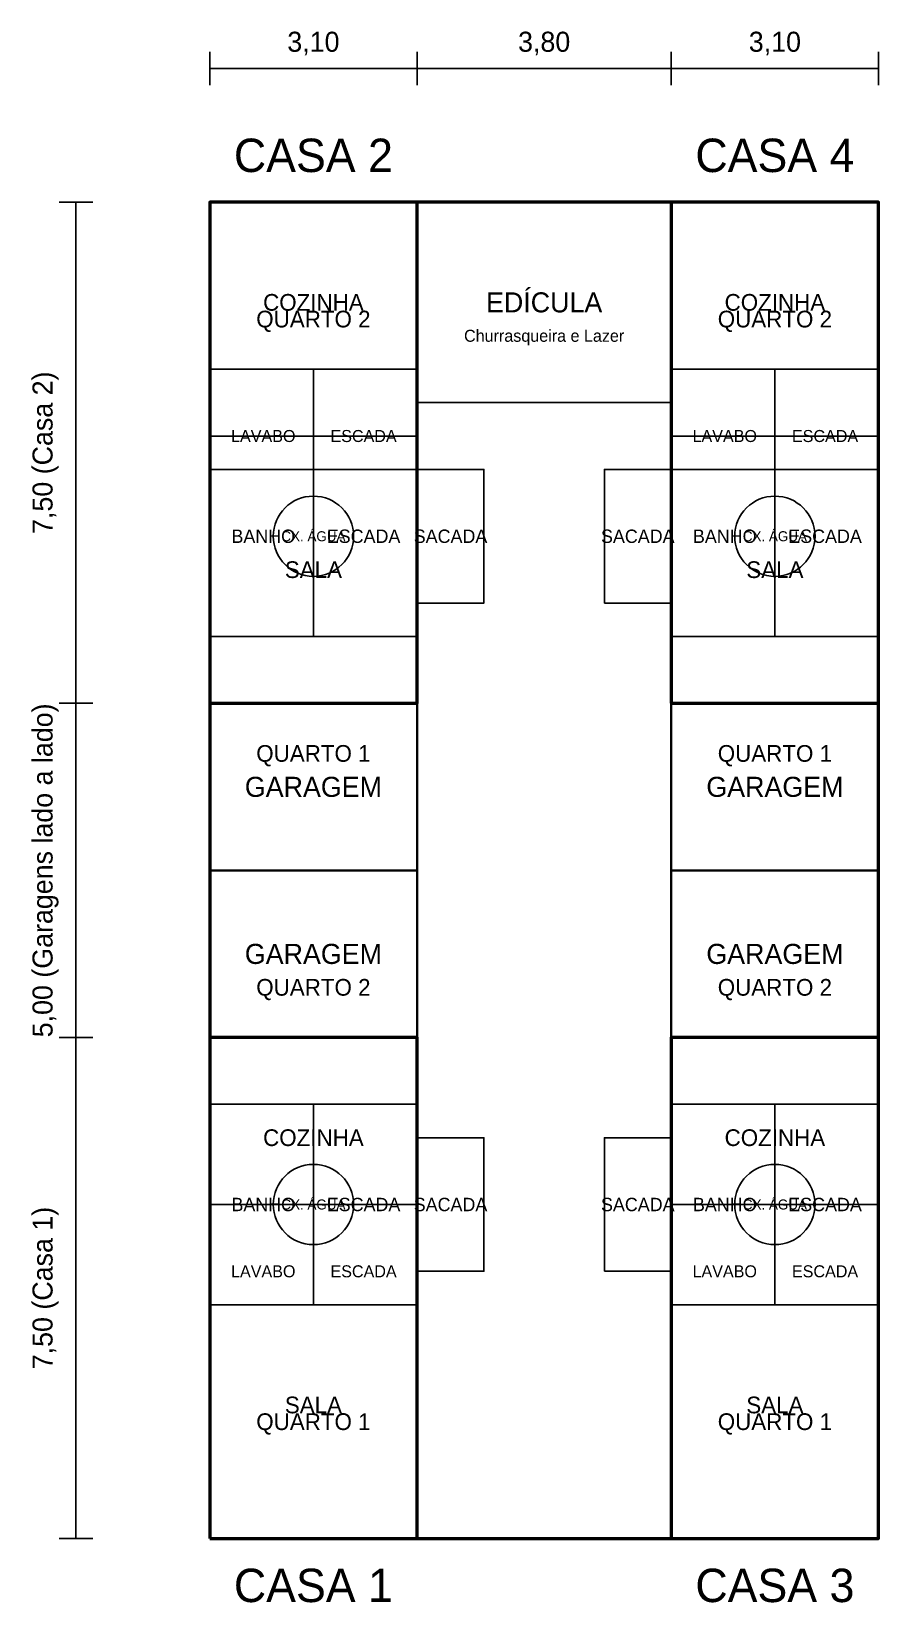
# Model space of a CAD drawing. Header units: metres. Extents: x -2.7 to 10, y -1 to 22.6.
import ezdxf
from ezdxf.enums import TextEntityAlignment as Align

# ---------------------------------------------------------------- set-up
doc = ezdxf.new("R2010")
doc.units = ezdxf.units.M
doc.linetypes.add('DASHED', pattern=[0.5, 0.25, -0.25])
for name, color, linetype in [('CAIXA_DAGUA', 50, 'CONTINUOUS'), ('COTAS', 1, 'CONTINUOUS'), ('PAREDES', 3, 'CONTINUOUS'), ('PAREDES_INTERNAS', 2, 'CONTINUOUS'), ('RUA', 8, 'CONTINUOUS'), ('SACADAS', 4, 'CONTINUOUS'), ('TERRENO', 5, 'CONTINUOUS'), ('TEXTOS', 7, 'CONTINUOUS'), ('VAGAS', 6, 'DASHED')]:
    doc.layers.add(name, color=color, linetype=linetype)

msp = doc.modelspace()

# ---------------------------------------------------------------- linework, layer by layer
at = {"layer": 'CAIXA_DAGUA'}
for centre in [(1.55, 15), (8.45, 15), (1.55, 5), (8.45, 5)]:
    msp.add_circle(centre, 0.6, dxfattribs=at)
at = {"layer": 'COTAS'}
for p, q in [((0, 21.75), (0, 22.25)), ((3.1, 21.75), (3.1, 22.25)), ((3.1, 21.75), (3.1, 22.25)), ((6.9, 21.75), (6.9, 22.25)), ((6.9, 21.75), (6.9, 22.25)), ((10, 21.75), (10, 22.25)), ((0, 22), (3.1, 22)), ((3.1, 22), (6.9, 22)), ((6.9, 22), (10, 22)), ((-2.25, 20), (-1.75, 20)), ((-2, 12.5), (-2, 20)), ((-2.25, 12.5), (-1.75, 12.5)), ((-2.25, 12.5), (-1.75, 12.5)), ((-2, 7.5), (-2, 12.5)), ((-2.25, 7.5), (-1.75, 7.5)), ((-2.25, 7.5), (-1.75, 7.5)), ((-2, 0), (-2, 7.5)), ((-2.25, 0), (-1.75, 0))]:
    msp.add_line(p, q, dxfattribs=at)
at = {"layer": 'PAREDES', "lineweight": 35}
for points in [[(0, 10), (3.1, 10), (3.1, 20), (0, 20)], [(6.9, 10), (10, 10), (10, 20), (6.9, 20)], [(0, 0), (3.1, 0), (3.1, 10), (0, 10)], [(6.9, 0), (10, 0), (10, 10), (6.9, 10)]]:
    msp.add_lwpolyline(points, close=True, dxfattribs=at)
at = {"layer": 'PAREDES', "lineweight": 50}
for points in [[(0, 12.5), (3.1, 12.5), (3.1, 20), (0, 20)], [(6.9, 12.5), (10, 12.5), (10, 20), (6.9, 20)], [(0, 0), (3.1, 0), (3.1, 7.5), (0, 7.5)], [(6.9, 0), (10, 0), (10, 7.5), (6.9, 7.5)]]:
    msp.add_lwpolyline(points, close=True, dxfattribs=at)
at = {"layer": 'PAREDES'}
msp.add_lwpolyline([(3.1, 17), (6.9, 17), (6.9, 20), (3.1, 20)], close=True, dxfattribs=at)
at = {"layer": 'PAREDES_INTERNAS'}
for p, q in [((0, 17.5), (3.1, 17.5)), ((1.55, 16), (1.55, 17.5)), ((6.9, 17.5), (10, 17.5)), ((8.45, 16), (8.45, 17.5)), ((0, 16.5), (3.1, 16.5)), ((1.55, 13.5), (1.55, 16.5)), ((6.9, 16.5), (10, 16.5)), ((8.45, 13.5), (8.45, 16.5)), ((0, 16), (3.1, 16)), ((6.9, 16), (10, 16)), ((0, 13.5), (3.1, 13.5)), ((6.9, 13.5), (10, 13.5)), ((0, 6.5), (3.1, 6.5)), ((1.55, 3.5), (1.55, 6.5)), ((6.9, 6.5), (10, 6.5)), ((8.45, 3.5), (8.45, 6.5)), ((0, 5), (3.1, 5)), ((1.55, 3.5), (1.55, 5)), ((6.9, 5), (10, 5)), ((8.45, 3.5), (8.45, 5)), ((0, 3.5), (3.1, 3.5)), ((0, 3.5), (3.1, 3.5)), ((6.9, 3.5), (10, 3.5)), ((6.9, 3.5), (10, 3.5))]:
    msp.add_line(p, q, dxfattribs=at)
at = {"layer": 'RUA'}
msp.add_lwpolyline([(3.1, 0), (6.9, 0), (6.9, 20), (3.1, 20)], close=True, dxfattribs=at)
at = {"layer": 'SACADAS'}
for points in [[(3.1, 14), (4.1, 14), (4.1, 16), (3.1, 16)], [(5.9, 14), (6.9, 14), (6.9, 16), (5.9, 16)], [(3.1, 4), (4.1, 4), (4.1, 6), (3.1, 6)], [(5.9, 4), (6.9, 4), (6.9, 6), (5.9, 6)]]:
    msp.add_lwpolyline(points, close=True, dxfattribs=at)
at = {"layer": 'TERRENO', "lineweight": 50}
msp.add_lwpolyline([(0, 0), (10, 0), (10, 20), (0, 20)], close=True, dxfattribs=at)
at = {"layer": 'VAGAS'}
for points in [[(0, 10), (3.1, 10), (3.1, 12.5), (0, 12.5)], [(6.9, 10), (10, 10), (10, 12.5), (6.9, 12.5)], [(0, 7.5), (3.1, 7.5), (3.1, 10), (0, 10)], [(6.9, 7.5), (10, 7.5), (10, 10), (6.9, 10)]]:
    msp.add_lwpolyline(points, close=True, dxfattribs=at)

# ---------------------------------------------------------------- texts
at = {"layer": 'COTAS'}
for s, p in [('3,10', (1.55, 22.4)), ('3,80', (5, 22.4)), ('3,10', (8.45, 22.4))]:
    msp.add_text(s, height=0.3, dxfattribs=at).set_placement(p, align=Align.MIDDLE_CENTER)
for s, p in [('7,50 (Casa 2)', (-2.5, 16.25)), ('5,00 (Garagens lado a lado)', (-2.5, 10)), ('7,50 (Casa 1)', (-2.5, 3.75))]:
    msp.add_text(s, height=0.3, rotation=90, dxfattribs=at).set_placement(p, align=Align.MIDDLE_CENTER)
at = {"layer": 'TEXTOS'}
for s, height, p in [('CASA 2', 0.5, (1.55, 20.7)), ('CASA 4', 0.5, (8.45, 20.7)), ('COZINHA', 0.25, (1.55, 18.5)), ('EDÍCULA', 0.3, (5, 18.5)), ('COZINHA', 0.25, (8.45, 18.5)), ('QUARTO 2', 0.25, (1.55, 18.25)), ('QUARTO 2', 0.25, (8.45, 18.25)), ('Churrasqueira e Lazer', 0.18, (5, 18)), ('LAVABO', 0.18, (0.8, 16.5)), ('ESCADA', 0.18, (2.3, 16.5)), ('LAVABO', 0.18, (7.7, 16.5)), ('ESCADA', 0.18, (9.2, 16.5)), ('BANHO', 0.2, (0.8, 15)), ('CX. ÁGUA', 0.15, (1.55, 15)), ('ESCADA', 0.2, (2.3, 15)), ('SACADA', 0.2, (3.6, 15)), ('SACADA', 0.2, (6.4, 15)), ('BANHO', 0.2, (7.7, 15)), ('CX. ÁGUA', 0.15, (8.45, 15)), ('ESCADA', 0.2, (9.2, 15)), ('SALA', 0.25, (1.55, 14.5)), ('SALA', 0.25, (8.45, 14.5)), ('QUARTO 1', 0.25, (1.55, 11.75)), ('QUARTO 1', 0.25, (8.45, 11.75)), ('GARAGEM', 0.3, (1.55, 11.25)), ('GARAGEM', 0.3, (8.45, 11.25)), ('GARAGEM', 0.3, (1.55, 8.75)), ('GARAGEM', 0.3, (8.45, 8.75)), ('QUARTO 2', 0.25, (1.55, 8.25)), ('QUARTO 2', 0.25, (8.45, 8.25)), ('COZINHA', 0.25, (1.55, 6)), ('COZINHA', 0.25, (8.45, 6)), ('BANHO', 0.2, (0.8, 5)), ('CX. ÁGUA', 0.15, (1.55, 5)), ('ESCADA', 0.2, (2.3, 5)), ('SACADA', 0.2, (3.6, 5)), ('SACADA', 0.2, (6.4, 5)), ('BANHO', 0.2, (7.7, 5)), ('CX. ÁGUA', 0.15, (8.45, 5)), ('ESCADA', 0.2, (9.2, 5)), ('LAVABO', 0.18, (0.8, 4)), ('ESCADA', 0.18, (2.3, 4)), ('LAVABO', 0.18, (7.7, 4)), ('ESCADA', 0.18, (9.2, 4)), ('SALA', 0.25, (1.55, 2)), ('SALA', 0.25, (8.45, 2)), ('QUARTO 1', 0.25, (1.55, 1.75)), ('QUARTO 1', 0.25, (8.45, 1.75)), ('CASA 1', 0.5, (1.55, -0.7)), ('CASA 3', 0.5, (8.45, -0.7))]:
    msp.add_text(s, height=height, dxfattribs=at).set_placement(p, align=Align.MIDDLE_CENTER)

doc.saveas('drawing.dxf')
